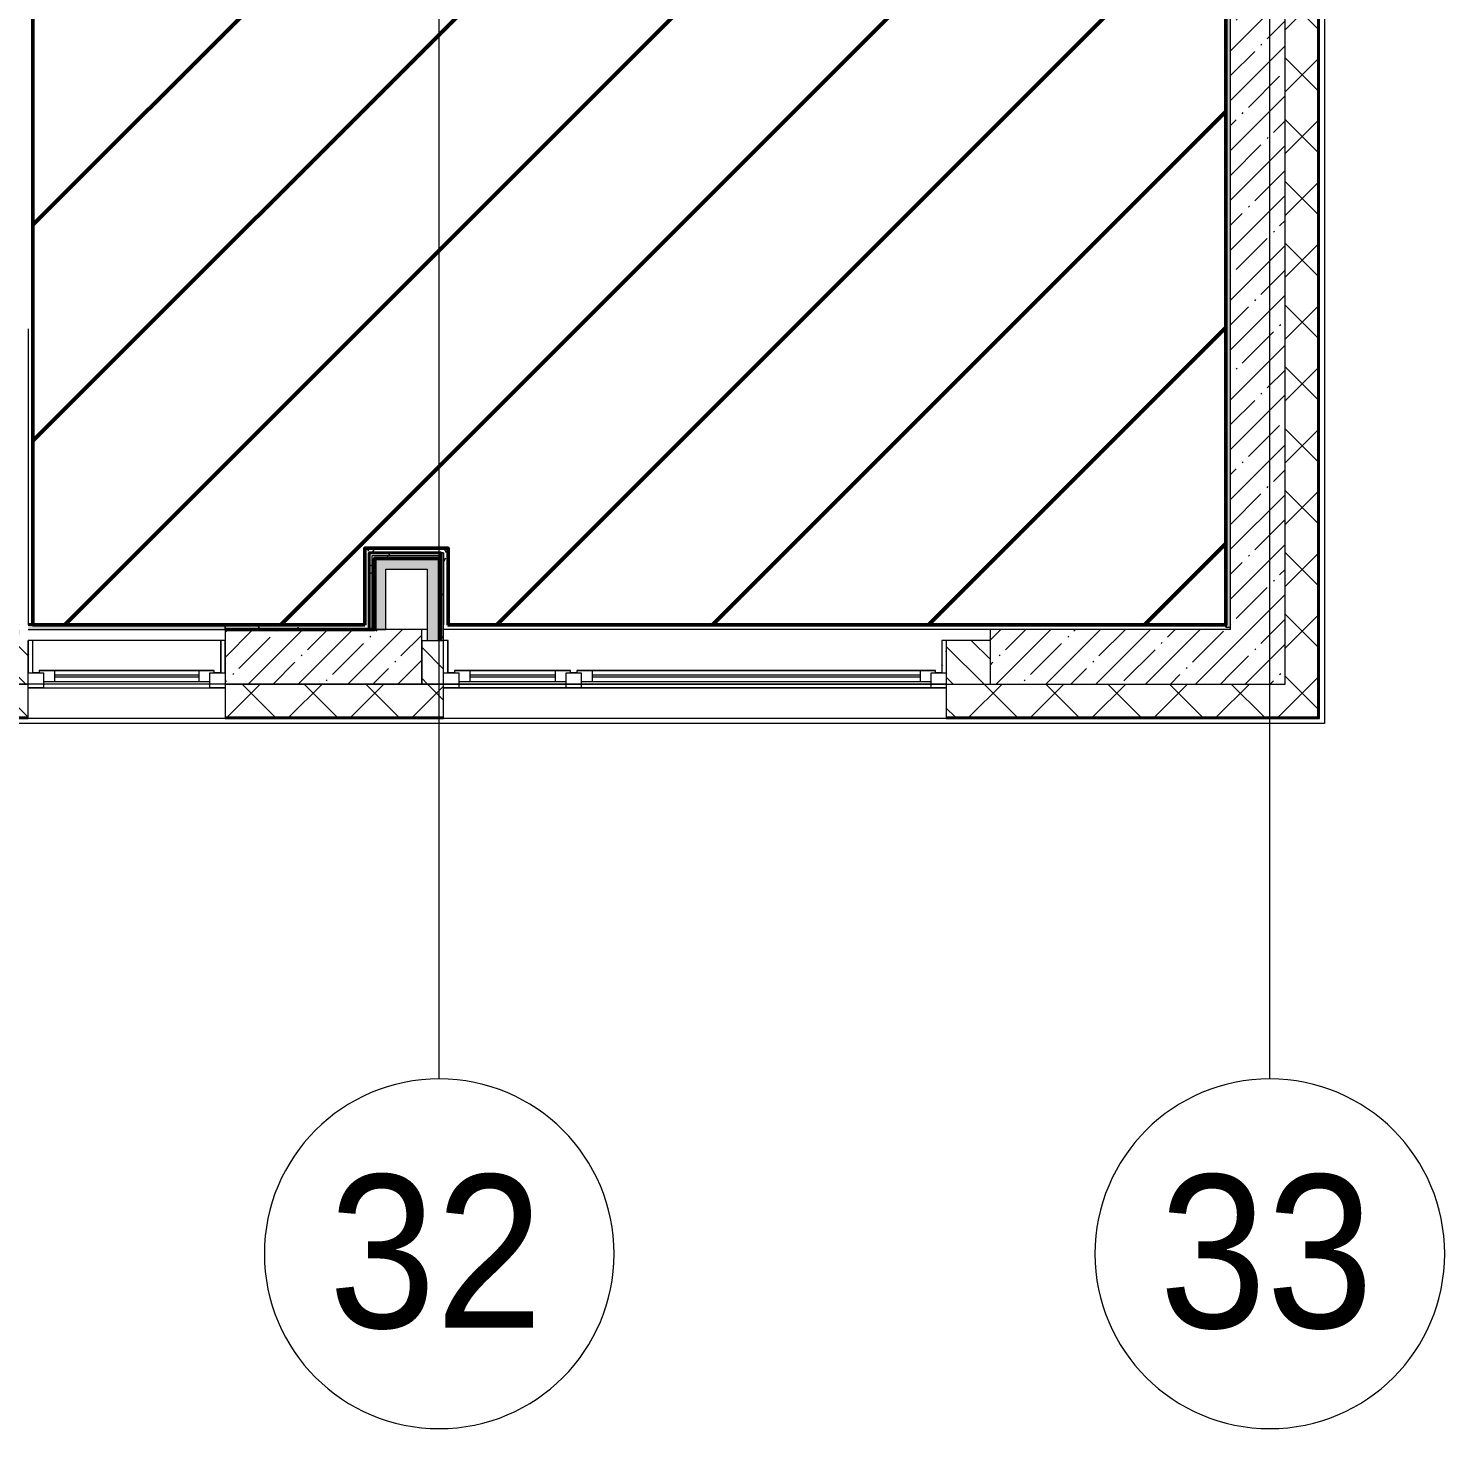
# Model space of a CAD drawing. Header units: millimetres. Extents: x -213547 to 415037, y -3642 to 106956.
# Drawn here: x 119395 to 125875, y -3642 to 2764 of the extents above; entities that cross this region are included whole.
import ezdxf

# ---------------------------------------------------------------- set-up
doc = ezdxf.new("R2010")
doc.units = ezdxf.units.MM
for name, color, linetype, lineweight in [('1)CF2', 3, 'Continuous', 30), ('10)FK4', 3, 'Continuous', 50), ('5.5) Перег WD5', 3, 'Continuous', 40), ('965 СКБ CF2', 5, 'Continuous', 50), ('A-FLOR', 7, 'Continuous', 9), ('A-GLAZ', 7, 'Continuous', 9), ('A-GLAZ-1', 7, 'Continuous', 5), ('A-WALL', 7, 'Continuous', 5), ('I-WALL', 7, 'Continuous', 5), ('S-COLS', 7, 'Continuous', 9), ('S-COLS-1', 7, 'Continuous', 5), ('Оси', 7, 'Continuous', 9), ('Оси-1', 7, 'Continuous', 20)]:
    doc.layers.add(name, color=color, linetype=linetype, lineweight=lineweight)
doc.layers.add('A-WALL-1', color=9, linetype='Continuous', lineweight=5, true_color=0x808080)
doc.layers.add('A-WALL-FNSH-1', color=9, linetype='Continuous', lineweight=5, true_color=0x808080)
doc.styles.add('Arial', font='arial.ttf', dxfattribs={"width": 0.9, "height": 700})
pattern_1 = [(45, (64.7, -136.06), (-141.42136, 141.42136), []), (135, (64.7, -136.06), (-141.42136, -141.42136), [])]
pattern_2 = [(45, (64.7, -136.06), (-114.04925, 114.04925), []), (45, (178.75, -136.06), (-114.04925, 114.04925), [201.612, -40.322, 6.706, -33.617])]
pattern_3 = [(0, (64.7, -136.06), (243.84, 60.96), [20.117, -162.763, 20.117, -162.763, -975.36]), (0, (64.7, -136.06), (243.84, 60.96), [-365.76, 20.117, -345.643, 20.117, -162.763, -426.72]), (0, (64.7, -136.06), (243.84, 60.96), [-914.4, 20.117, -101.803, 20.117, -284.683]), (120, (156.14, -105.58), (-174.71291, 180.691634), [20.117, -162.763, 20.117, -162.763, -975.36]), (120, (156.14, -105.58), (-174.71291, 180.691634), [-365.76, 20.117, -345.643, 20.117, -162.763, -426.72]), (120, (156.14, -105.58), (-174.71291, 180.691634), [-914.4, 20.117, -101.803, 20.117, -284.683]), (240, (186.62, 16.34), (-69.12709, -241.651634), [20.117, -162.763, 20.117, -162.763, -975.36]), (240, (186.62, 16.34), (-69.12709, -241.651634), [-365.76, 20.117, -345.643, 20.117, -162.763, -426.72]), (240, (186.62, 16.34), (-69.12709, -241.651634), [-914.4, 20.117, -101.803, 20.117, -284.683])]
pattern_4 = [(45, (64.7, -136.06), (-212.132, 212.132), []), (135, (64.7, -136.06), (-212.132, -212.132), [])]

# ---------------------------------------------------------------- blocks, each defined once
blk = doc.blocks.new('120_Окно_СКБ_2Ст_Фрамуга сверху - 120_Окно_СКБ_2Ст_2300х2500_h_ ДОО-19727959-Объем проектирования 1 этажа')
at = {"layer": 'A-GLAZ'}
for p, q in [((-1150, -127), (-1150, -57)), ((-1150, -57), (-1080, -57)), ((-1080, -57), (-1080, -127)), ((520, -127), (520, -57)), ((520, -57), (590, -57)), ((590, -57), (590, -127)), ((1080, -127), (1080, -57)), ((1080, -57), (1150, -57)), ((1150, -57), (1150, -127)), ((-1080, -127), (-1150, -127)), ((-1080, -127), (-1100, -127)), ((-1100, -127), (-1100, -137)), ((520, -87), (-1080, -87)), ((-1080, -87), (-1080, -127)), ((-1030, -137), (-1030, -87)), ((470, -137), (470, -87)), ((520, -127), (520, -87)), ((590, -127), (520, -127)), ((540, -127), (520, -127)), ((540, -137), (540, -127)), ((590, -127), (570, -127)), ((570, -127), (570, -137)), ((1080, -87), (590, -87)), ((590, -87), (590, -127)), ((640, -137), (640, -87)), ((1030, -137), (1030, -87)), ((1080, -127), (1080, -87)), ((1150, -127), (1080, -127)), ((1100, -127), (1080, -127)), ((1100, -137), (1100, -127)), ((-1100, -137), (540, -137)), ((540, -137), (-1100, -137)), ((570, -137), (1100, -137)), ((1100, -137), (570, -137))]:
    blk.add_line(p, q, dxfattribs=at)
at = {"layer": 'A-GLAZ-1'}
for p, q in [((1150, -57), (-1150, -57)), ((-1080, -57), (1080, -57)), ((-1130, -127), (-1100, -127)), ((-1030, -107), (470, -107)), ((470, -117), (-1030, -117)), ((540, -127), (570, -127)), ((540, -127), (570, -127)), ((640, -107), (1030, -107)), ((1030, -117), (640, -117)), ((1100, -127), (1130, -127))]:
    blk.add_line(p, q, dxfattribs=at)
blk = doc.blocks.new('120_Окно_СКБ_1Ст - 120_Окно_СКБ_1Ст 900х2500_h_ с форточкой-V71-Объем проектирования 1 этажа')
at = {"layer": 'A-GLAZ'}
for p, q in [((-450, -127), (-450, -57)), ((-450, -57), (-380, -57)), ((-380, -57), (-380, -127)), ((380, -127), (380, -57)), ((380, -57), (450, -57)), ((450, -57), (450, -127)), ((-380, -127), (-450, -127)), ((-380, -127), (-400, -127)), ((-400, -127), (-400, -137)), ((380, -87), (-380, -87)), ((-380, -87), (-380, -127)), ((-330, -137), (-330, -87)), ((330, -137), (330, -87)), ((380, -127), (380, -87)), ((450, -127), (380, -127)), ((400, -127), (380, -127)), ((400, -137), (400, -127)), ((-400, -137), (400, -137)), ((400, -137), (-400, -137))]:
    blk.add_line(p, q, dxfattribs=at)
at = {"layer": 'A-GLAZ-1'}
for p, q in [((450, -57), (-450, -57)), ((-430, -127), (-400, -127)), ((-330, -107), (330, -107)), ((330, -117), (-330, -117)), ((400, -127), (430, -127))]:
    blk.add_line(p, q, dxfattribs=at)
blk = doc.blocks.new('Ось сетки - D8-29747960-Объем проектирования 1 этажа')
at = {"layer": 'Оси-1'}
for start, end in [(360, 180), (180, 360)]:
    blk.add_arc((0, 0), 4, start, end, dxfattribs=at)

msp = doc.modelspace()

# ---------------------------------------------------------------- hatches: boundary and pattern name
at = {"layer": '1)CF2'}
h = msp.add_hatch(dxfattribs=at)
h.set_pattern_fill('ANSI31', color=256, scale=220)
h.paths.add_polyline_path([(124873.7, 9822.9), (124473.7, 9822.9), (124473.7, 10222.9), (119415.7, 10222.9), (119415.7, 34.9), (120934.7, 34.9), (120934.7, 384.9), (121315.7, 384.9), (121315.7, 34.9), (124873.7, 34.9)])
at = {"layer": '965 СКБ CF2'}
h = msp.add_hatch(dxfattribs=at)
h.set_pattern_fill('ANSI31', color=256, scale=220)
h.paths.add_polyline_path([(124873.7, 9822.9), (124473.7, 9822.9), (124473.7, 10222.9), (119415.7, 10222.9), (119415.7, 34.9), (120934.7, 34.9), (120934.7, 384.9), (121315.7, 384.9), (121315.7, 34.9), (124873.7, 34.9)])
at = {"layer": 'A-WALL'}
h = msp.add_hatch(dxfattribs=at)
h.set_pattern_fill('FP_24', color=256, style=0, pattern_type=2)
h.set_pattern_definition(pattern_1)
h.paths.add_polyline_path([(125294.7, -386.1), (125294.7, 7564), (125144.7, 7564), (125144.7, -386.1), (125288.9, -386.1)])
h.paths.add_polyline_path([(125293.1, 8764), (125294.7, 8764), (125294.7, 10683.9), (125144.7, 10683.9), (125144.7, 8764)])
h.paths.add_polyline_path([(125294.7, 12983.9), (125294.7, 13533.9), (125144.7, 13533.9), (125144.7, 12983.9)])
h.paths.add_polyline_path([(125144.7, 15083.9), (125294.7, 15083.9), (125294.7, 21413.9), (125144.7, 21413.9), (125144.7, 16816.4)])
h = msp.add_hatch(dxfattribs=at)
h.set_pattern_fill('FP_2', color=256, style=0, pattern_type=2)
h.set_pattern_definition([(135, (64.7, -136.06), (-70.71068, -70.71068), [])])
h.paths.add_polyline_path([(110794.7, -236.1), (111694.7, -236.1), (111694.7, -36.1), (110794.7, -36.1), (110794.7, -191.1)])
h.paths.add_polyline_path([(119394.7, -236.1), (119394.7, -36.1), (118894.7, -36.1), (118894.7, -236.1)])
h.paths.add_polyline_path([(117094.7, -236.1), (117094.7, -36.1), (116044.7, -36.1), (116044.7, -236.1)])
h.paths.add_polyline_path([(113494.7, -236.1), (113744.7, -236.1), (113744.7, -36.1), (113494.7, -36.1), (113494.7, -143.3)])
h.paths.add_polyline_path([(91994.7, -236.1), (92794.7, -236.1), (92794.7, -36.1), (91994.7, -36.1), (91994.7, -204.5)])
h.paths.add_polyline_path([(94594.7, -236.1), (94844.7, -236.1), (94844.7, -36.1), (94594.7, -36.1), (94594.7, -143.3)])
h.paths.add_polyline_path([(97169.7, -236.1), (98169.7, -236.1), (98169.7, -36.1), (97169.7, -36.1), (97169.7, -143.3)])
h.paths.add_polyline_path([(123794.7, -236.1), (123794.7, -36.1), (123594.7, -36.1), (123594.7, -236.1)])
h.paths.add_polyline_path([(109719.7, -236.1), (109894.7, -236.1), (109894.7, -36.1), (109544.7, -36.1), (109544.7, -236.1), (109634.7, -236.1)])
h.paths.add_polyline_path([(121194.7, -236.1), (121294.7, -236.1), (121294.7, -36.1), (121194.7, -36.1), (121194.7, -147)])
h.paths.add_polyline_path([(100894.7, -236.1), (101794.7, -236.1), (101794.7, -36.1), (100894.7, -36.1), (100894.7, -143.3)])
h.paths.add_polyline_path([(102694.7, -236.1), (102944.7, -236.1), (102944.7, -36.1), (102694.7, -36.1), (102694.7, -143.3)])
h.paths.add_polyline_path([(105244.7, -236.1), (106294.7, -236.1), (106294.7, -36.1), (105244.7, -36.1), (105244.7, -163.9)])
h = msp.add_hatch(dxfattribs=at)
h.set_pattern_fill('FP_24', color=256, style=0, pattern_type=2)
h.set_pattern_definition(pattern_1)
h.paths.add_polyline_path([(89274.7, -386.1), (91094.7, -386.1), (91094.7, -236.1), (89274.7, -236.1)])
h.paths.add_polyline_path([(123594.7, -386.1), (125144.7, -386.1), (125144.7, -236.1), (123594.7, -236.1), (123594.7, -254.1)])
h.paths.add_polyline_path([(121194.7, -386.1), (121294.7, -386.1), (121294.7, -236.1), (120294.7, -236.1), (120294.7, -386.1)])
h.paths.add_polyline_path([(116044.7, -386.1), (117094.7, -386.1), (117094.7, -236.1), (116044.7, -236.1)])
h.paths.add_polyline_path([(117994.7, -386.1), (119394.7, -386.1), (119394.7, -236.1), (117994.7, -236.1)])
h.paths.add_polyline_path([(113744.7, -386.1), (113744.7, -236.1), (112594.7, -236.1), (112594.7, -386.1), (113494.7, -386.1)])
h.paths.add_polyline_path([(109544.7, -386.1), (109894.7, -386.1), (109894.7, -236.1), (109544.7, -236.1)])
h.paths.add_polyline_path([(110794.7, -386.1), (111694.7, -386.1), (111694.7, -236.1), (110794.7, -236.1)])
h.paths.add_polyline_path([(107194.7, -386.1), (108094.7, -386.1), (108094.7, -236.1), (107194.7, -236.1)])
h.paths.add_polyline_path([(105244.7, -386.1), (106294.7, -386.1), (106294.7, -236.1), (105244.7, -236.1)])
h.paths.add_polyline_path([(100894.7, -386.1), (102944.7, -386.1), (102944.7, -236.1), (100894.7, -236.1), (100894.7, -346.6)])
h.paths.add_polyline_path([(99094.7, -386.1), (99994.7, -386.1), (99994.7, -236.1), (99094.7, -236.1), (99094.7, -329.3)])
h.paths.add_polyline_path([(97144.7, -386.1), (98194.7, -386.1), (98194.7, -236.1), (97144.7, -236.1), (97144.7, -310.5)])
h.paths.add_polyline_path([(94642.8, -386.1), (94844.7, -386.1), (94844.7, -236.1), (93694.7, -236.1), (93694.7, -386.1)])
h.paths.add_polyline_path([(92794.7, -386.1), (92794.7, -236.1), (91994.7, -236.1), (91994.7, -386.1), (92579.8, -386.1)])
at = {"layer": 'I-WALL'}
h = msp.add_hatch(dxfattribs=at)
h.set_pattern_fill('FP_191', color=256, style=0, pattern_type=2)
h.set_pattern_definition(pattern_3)
h.paths.add_polyline_path([(124894.7, 23.9), (124894.7, 7564), (124874.7, 7564), (124874.7, 23.9), (124893.5, 23.9)])
h.paths.add_polyline_path([(124876.6, 9825.8), (124894.7, 9833.4), (124892.6, 9841.8)])
h = msp.add_hatch(dxfattribs=at)
h.set_pattern_fill('FP_1', color=256, style=0, pattern_type=2)
h.set_pattern_definition(pattern_2)
h.paths.add_polyline_path([(125144.7, -236.1), (125144.7, 7564), (125092.7, 7564), (125092.7, 7584), (124894.7, 7584), (124894.7, -236.1)])
h = msp.add_hatch(dxfattribs=at)
h.set_pattern_fill('FP_191', color=256, style=0, pattern_type=2)
h.set_pattern_definition(pattern_3)
h.paths.add_polyline_path([(120954.7, 33.9), (120954.7, 383.9), (120934.7, 383.9), (120934.7, 33.9), (120946.9, 33.9)])
h = msp.add_hatch(dxfattribs=at)
h.set_pattern_fill('FP_191', color=256, style=0, pattern_type=2)
h.set_pattern_definition(pattern_3)
h.paths.add_polyline_path([(120954.7, 363.9), (121314.7, 363.9), (121314.7, 383.9), (120954.7, 383.9)])
h = msp.add_hatch(dxfattribs=at)
h.set_pattern_fill('FP_192', color=256, style=0, pattern_type=2)
h.set_pattern_definition(pattern_4)
h.paths.add_polyline_path([(121219.7, 351.4), (121282.2, 351.4), (121281.8, 363.9), (120954.7, 363.9), (120954.7, 351.4), (121204.8, 351.4)])
h = msp.add_hatch(dxfattribs=at)
h.set_pattern_fill('FP_192', color=256, style=0, pattern_type=2)
h.set_pattern_definition(pattern_4)
h.paths.add_polyline_path([(120967.2, 13.9), (120967.2, 351.4), (120954.7, 351.4), (120954.7, 13.9)])
h = msp.add_hatch(dxfattribs=at)
h.set_pattern_fill('FP_192', color=256, style=0, pattern_type=2)
h.set_pattern_definition(pattern_4)
h.paths.add_polyline_path([(121219.7, 338.9), (121269.7, 338.9), (121269.3, 351.4), (120967.2, 351.4), (120967.2, 338.9), (121204.8, 338.9)])
h = msp.add_hatch(dxfattribs=at)
h.set_pattern_fill('FP_192', color=256, style=0, pattern_type=2)
h.set_pattern_definition(pattern_4)
h.paths.add_polyline_path([(120979.7, 13.9), (120979.7, 338.9), (120967.2, 338.3), (120967.2, 13.9)])
for points in [[(121219.7, 288.9), (121219.7, 338.9), (120979.7, 338.9), (120979.7, 288.9), (121204.8, 288.9)], [(121219.7, -36.1), (121269.7, -36.1), (121269.7, 338.9), (121219.7, 338.9), (121219.7, -6.8)], [(120979.7, 13.9), (121029.7, 13.9), (121029.7, 288.9), (120979.7, 288.9), (120979.7, 121.7)]]:
    msp.add_hatch(color=256, dxfattribs=at).paths.add_polyline_path(points)
h = msp.add_hatch(dxfattribs=at)
h.set_pattern_fill('FP_192', color=256, style=0, pattern_type=2)
h.set_pattern_definition(pattern_4)
h.paths.add_polyline_path([(121269.7, -36.1), (121282.2, -36.1), (121282.2, 351.4), (121269.7, 351.4), (121269.7, -7.4)])
h = msp.add_hatch(dxfattribs=at)
h.set_pattern_fill('FP_192', color=256, style=0, pattern_type=2)
h.set_pattern_definition(pattern_4)
h.paths.add_polyline_path([(121294.7, -36.1), (121294.7, 363.9), (121282.2, 363.9), (121282.2, -36.1)])
h = msp.add_hatch(dxfattribs=at)
h.set_pattern_fill('FP_191', color=256, style=0, pattern_type=2)
h.set_pattern_definition(pattern_3)
h.paths.add_polyline_path([(121294.7, 34.9), (121314.7, 34.9), (121314.7, 363.9), (121294.7, 363.9), (121294.7, 121.7)])
h = msp.add_hatch(color=256, dxfattribs=at)
h.paths.add_polyline_path([(118894.7, -11.1), (119354.7, -11.1), (119354.7, 13.9), (118894.7, 13.9)])
h.paths.add_polyline_path([(119915.3, 13.9), (120294.7, 13.9), (120294.7, 38.9), (119394.7, 38.9), (119394.7, 13.9), (119414.7, 13.9)])
h.paths.add_polyline_path([(119354.7, 33.9), (119354.7, 38.9), (118894.7, 38.9), (118894.7, 33.9), (119354.6, 33.9)])
h = msp.add_hatch(dxfattribs=at)
h.set_pattern_fill('FP_191', color=256, style=0, pattern_type=2)
h.set_pattern_definition(pattern_3)
h.paths.add_polyline_path([(120954.7, 13.9), (120954.7, 33.9), (120294.7, 33.9), (120294.7, 13.9), (120946.9, 13.9)])
h = msp.add_hatch(dxfattribs=at)
h.set_pattern_fill('FP_1', color=256, style=0, pattern_type=2)
h.set_pattern_definition(pattern_2)
h.paths.add_polyline_path([(124894.7, -236.1), (124894.7, 13.9), (123794.7, 13.9), (123794.7, -236.1)])
h = msp.add_hatch(dxfattribs=at)
h.set_pattern_fill('FP_191', color=256, style=0, pattern_type=2)
h.set_pattern_definition(pattern_3)
h.paths.add_polyline_path([(119394.7, -184.1), (119414.7, -184.1), (119414.7, -36.1), (119394.7, -36.1), (119394.7, -143.3)])
h = msp.add_hatch(dxfattribs=at)
h.set_pattern_fill('FP_191', color=256, style=0, pattern_type=2)
h.set_pattern_definition(pattern_3)
h.paths.add_polyline_path([(123594.7, -184.1), (123594.7, -36.1), (123574.7, -36.1), (123574.7, -184.1)])
at = {"layer": 'S-COLS-1'}
h = msp.add_hatch(dxfattribs=at)
h.set_pattern_fill('FP_1', color=256, style=0, pattern_type=2)
h.set_pattern_definition(pattern_2)
h.paths.add_polyline_path([(121194.7, -236.1), (121194.7, 13.9), (120294.7, 13.9), (120294.7, -236.1)])

# ---------------------------------------------------------------- linework, layer by layer
at = {"layer": '10)FK4'}
for points in [[(120933.9, 34.9), (119414.9, 34.9), (119414.9, 10222.9), (124473.9, 10222.9)], [(120934.7, 34.9), (119415.7, 34.9), (119415.7, 10222.9), (124474.7, 10222.9)], [(124872.9, 9823.9), (124872.9, 34.9), (121313.9, 34.9)], [(124873.7, 9823.9), (124873.7, 34.9), (121314.7, 34.9)], [(120293.7, 13.9), (120978.7, 13.9), (120978.7, 338.9), (121273.7, 338.9)], [(120294.7, 13.9), (120979.7, 13.9), (120979.7, 338.9), (121274.7, 338.9)], [(121313.9, 33.9), (121314.9, 33.9), (121314.9, 384.9), (120933.9, 384.9), (120933.9, 33.9)], [(121314.7, 33.9), (121315.7, 33.9), (121315.7, 384.9), (120934.7, 384.9), (120934.7, 33.9)]]:
    msp.add_lwpolyline(points, dxfattribs=at)
at = {"layer": '5.5) Перег WD5'}
msp.add_lwpolyline([(121282.2, -36.1), (121282.2, 363.9), (120954.7, 363.9), (120954.7, 13.9)], dxfattribs=at)
at = {"layer": 'A-FLOR'}
for p, q in [((124874.7, 7585), (124874.7, 33.9)), ((119414.7, 38.9), (119414.7, 1388.9)), ((121314.7, 383.9), (120934.7, 383.9)), ((120934.7, 383.9), (120934.7, 33.9)), ((121314.7, 34.9), (121314.7, 383.9)), ((120934.7, 33.9), (120294.7, 33.9)), ((121219.7, 13.9), (121029.7, 13.9)), ((124894.7, 13.9), (121294.7, 13.9)), ((124874.7, 33.9), (121314.7, 33.9))]:
    msp.add_line(p, q, dxfattribs=at)
at = {"layer": 'A-WALL'}
for p, q in [((125324.7, 11585.9), (125324.7, -416.1)), ((124894.7, 13.9), (124894.7, 7584)), ((125294.7, -386.1), (125294.7, 7564)), ((125297.7, -389.1), (125297.7, 7564)), ((120967.2, 351.4), (121282.2, 351.4)), ((120967.2, 13.9), (120967.2, 351.4)), ((120979.7, 338.9), (121269.7, 338.9)), ((120979.7, 13.9), (120979.7, 338.9)), ((121269.7, 338.9), (121269.7, -36.1)), ((121282.2, 351.4), (121282.2, -36.1)), ((123794.7, 13.9), (123794.7, -236.1)), ((121194.7, -36.1), (121194.7, -236.1)), ((118894.7, -236.1), (119394.7, -236.1)), ((121194.7, -236.1), (121294.7, -236.1)), ((121294.7, -236.1), (123594.7, -236.1)), ((123594.7, -236.1), (124894.7, -236.1)), ((117994.7, -386.1), (119394.7, -386.1)), ((120294.7, -386.1), (121294.7, -386.1)), ((123594.7, -386.1), (125294.7, -386.1)), ((125324.7, -416.1), (109544.7, -416.1)), ((117994.7, -389.1), (119394.7, -389.1)), ((120294.7, -394.1), (119394.7, -394.1)), ((120294.7, -389.1), (121294.7, -389.1)), ((123594.7, -394.1), (121294.7, -394.1)), ((123594.7, -389.1), (125297.7, -389.1))]:
    msp.add_line(p, q, dxfattribs=at)
at = {"layer": 'A-WALL-1'}
for p, q in [((125144.7, -236.1), (125144.7, 7564)), ((121294.7, 363.9), (120954.7, 363.9)), ((120954.7, 363.9), (120954.7, 13.9)), ((120954.7, 13.9), (120954.7, 363.9)), ((120954.7, 363.9), (121294.7, 363.9)), ((121294.7, -386.1), (121294.7, 363.9)), ((121294.7, 363.9), (121294.7, 34.9)), ((121029.7, 288.9), (121219.7, 288.9)), ((121029.7, 13.9), (121029.7, 288.9)), ((121219.7, 288.9), (121219.7, -36.1)), ((120294.7, 38.9), (119394.7, 38.9)), ((119394.7, 13.9), (120294.7, 13.9)), ((120294.7, 13.9), (120294.7, 38.9)), ((120294.7, 33.9), (120294.7, 13.9)), ((120294.7, 13.9), (120954.7, 13.9)), ((120954.7, 13.9), (121029.7, 13.9)), ((121314.7, 33.9), (121314.7, 34.9)), ((124894.7, 13.9), (123794.7, 13.9)), ((124874.7, 33.9), (124874.7, 23.9)), ((124874.7, 23.9), (124894.7, 23.9)), ((119394.7, -386.1), (119394.7, -36.1)), ((119394.7, -36.1), (119394.7, -184.1)), ((119414.7, -36.1), (119394.7, -36.1)), ((119414.7, -184.1), (119414.7, -36.1)), ((120274.7, -36.1), (120274.7, -184.1)), ((120294.7, -36.1), (120274.7, -36.1)), ((120294.7, -184.1), (120294.7, -36.1)), ((121194.7, -36.1), (121294.7, -36.1)), ((121314.7, -36.1), (121294.7, -36.1)), ((121314.7, -184.1), (121314.7, -36.1)), ((123574.7, -36.1), (123574.7, -184.1)), ((123594.7, -36.1), (123574.7, -36.1)), ((123794.7, -36.1), (123594.7, -36.1)), ((123594.7, -36.1), (123594.7, -386.1)), ((119394.7, -184.1), (119414.7, -184.1)), ((120274.7, -184.1), (120294.7, -184.1)), ((121294.7, -184.1), (121314.7, -184.1)), ((123574.7, -184.1), (123594.7, -184.1)), ((121294.7, -236.1), (117094.7, -236.1)), ((120294.7, -236.1), (120294.7, -386.1)), ((123594.7, -236.1), (125144.7, -236.1))]:
    msp.add_line(p, q, dxfattribs=at)
at = {"layer": 'A-WALL-FNSH-1'}
for p, q in [((125302.7, -394.1), (125302.7, 7564)), ((124874.7, 2738.1), (124873.7, 2738.1)), ((124873.7, 2738.1), (124873.7, 2737)), ((124873.7, 2737), (124874.7, 2737)), ((124874.7, 2636.7), (124873.7, 2636.7)), ((124873.7, 2636.7), (124873.7, 2635.6)), ((124873.7, 2635.6), (124874.7, 2635.6)), ((124874.7, 1787.3), (124873.7, 1787.3)), ((124873.7, 1714), (124873.7, 1312.9)), ((119395.7, 34.9), (119395.7, 1388.9)), ((124873.7, 1246.6), (124874.7, 1246.6)), ((124874.7, 463.2), (124873.7, 463.2)), ((124873.7, 463.2), (124873.7, 205.9)), ((120933.7, 384.9), (120933.7, 34.9)), ((121315.7, 384.9), (120933.7, 384.9)), ((121315.7, 34.9), (121315.7, 384.9)), ((124874.7, 230.2), (124873.7, 230.2)), ((124873.7, 220.2), (124874.7, 220.2)), ((124873.7, 205.9), (124874.7, 205.9)), ((124874.7, 195.9), (124873.7, 195.9)), ((124873.7, 195.9), (124873.7, 117.5)), ((124873.7, 117.5), (124874.7, 117.5)), ((119394.7, 33.9), (120294.7, 33.9)), ((120933.7, 34.9), (119395.7, 34.9)), ((124873.7, 34.9), (121315.7, 34.9)), ((119415.7, -36.1), (119414.7, -36.1)), ((119415.7, -184.1), (119415.7, -36.1)), ((120273.7, -36.1), (120273.7, -184.1)), ((120274.7, -36.1), (120273.7, -36.1)), ((121315.7, -36.1), (121314.7, -36.1)), ((121315.7, -184.1), (121315.7, -36.1)), ((123573.7, -36.1), (123573.7, -184.1)), ((123574.7, -36.1), (123573.7, -36.1)), ((119414.7, -184.1), (119415.7, -184.1)), ((120273.7, -184.1), (120274.7, -184.1)), ((121314.7, -184.1), (121315.7, -184.1)), ((123573.7, -184.1), (123574.7, -184.1)), ((119394.7, -394.1), (119394.7, -386.1)), ((120294.7, -386.1), (120294.7, -394.1)), ((121294.7, -394.1), (121294.7, -386.1)), ((123594.7, -386.1), (123594.7, -394.1)), ((117994.7, -394.1), (119394.7, -394.1)), ((120294.7, -394.1), (121294.7, -394.1)), ((123594.7, -394.1), (125302.7, -394.1))]:
    msp.add_line(p, q, dxfattribs=at)
at = {"layer": 'I-WALL'}
for p, q in [((124873.7, 2737.5), (124874.7, 2737.5)), ((124873.7, 2636.1), (124874.7, 2636.1)), ((124873.7, 2177.2), (124874.7, 2177.2)), ((124873.7, 1714), (124873.7, 2177.2)), ((124873.7, 1902.8), (124874.7, 1902.8)), ((124873.7, 1892.1), (124874.7, 1892.1)), ((124873.7, 1763.4), (124874.7, 1763.4)), ((124874.7, 1516.2), (124873.7, 1516.2)), ((124873.7, 856.7), (124873.7, 1312.9)), ((124873.7, 1263.4), (124874.7, 1263.4)), ((124873.7, 1206.3), (124874.7, 1206.3)), ((124873.7, 1122.8), (124874.7, 1122.8)), ((124873.7, 856.7), (124874.7, 856.7)), ((124873.7, 853.1), (124874.7, 853.1)), ((124873.7, 463.2), (124873.7, 853.1)), ((124873.7, 23.9), (124873.7, 117.5)), ((124873.7, 23.9), (124874.7, 23.9)), ((120274.7, -36.1), (119414.7, -36.1)), ((120294.7, -236.1), (119394.7, -236.1)), ((123594.7, -236.1), (121294.7, -236.1))]:
    msp.add_line(p, q, dxfattribs=at)
for points, knots in [([(124873.7, 1892.1), (124873.7, 1719.8), (124873.7, 1679.4), (124873.7, 1472.1), (124873.7, 1206.3), (124873.7, 1206.3)], [-5.726484, -5.726484, -5.726484, -5.726484, -4.17647, -2.110488, 0, 0, 0, 0]), ([(124873.7, 1206.3), (124873.7, 1206.3), (124873.7, 1472.1), (124873.7, 1679.4), (124873.7, 1719.8), (124873.7, 1892.1)], [0, 0, 0, 0, 2.110488, 4.17647, 5.726484, 5.726484, 5.726484, 5.726484]), ([(124873.7, 230.2), (124873.7, 222.9), (124873.7, 214.7), (124873.7, 207), (124873.7, 205.9)], [1.1427281, 1.1427281, 1.1427281, 1.1427281, 1.25295, 1.272376, 1.272376, 1.272376, 1.272376]), ([(124873.7, 195.9), (124873.7, 197), (124873.7, 204.7), (124873.7, 212.9), (124873.7, 220.2)], [-1.272376, -1.272376, -1.272376, -1.272376, -1.25295, -1.1427281, -1.1427281, -1.1427281, -1.1427281])]:
    msp.add_open_spline(points, degree=3, knots=knots, dxfattribs=at)
at = {"layer": 'S-COLS'}
msp.add_line((121194.7, -236.1), (121194.7, -36.1), dxfattribs=at)
at = {"layer": 'S-COLS-1'}
for p, q in [((121194.7, 13.9), (120294.7, 13.9)), ((120294.7, 13.9), (120294.7, -236.1)), ((121194.7, -36.1), (121194.7, 13.9)), ((120294.7, -236.1), (121194.7, -236.1))]:
    msp.add_line(p, q, dxfattribs=at)
at = {"layer": 'Оси'}
for points in [[(121274.7, -2042.3), (121274.7, 2957.7), (121274.7, 16779), (121274.7, 21779)], [(125074.7, -2042.3), (125074.7, 2957.7), (125074.7, 16779), (125074.7, 21779)]]:
    msp.add_lwpolyline(points, dxfattribs=at)

# ---------------------------------------------------------------- block references
at = {"layer": 'A-GLAZ', "color": 3, "rotation": 180}
for name, p in [('120_Окно_СКБ_1Ст - 120_Окно_СКБ_1Ст 900х2500_h_ с форточкой-V71-Объем проектирования 1 этажа', (119844.7, -311.1)), ('120_Окно_СКБ_2Ст_Фрамуга сверху - 120_Окно_СКБ_2Ст_2300х2500_h_ ДОО-19727959-Объем проектирования 1 этажа', (122444.7, -311.1))]:
    msp.add_blockref(name, p, dxfattribs=at)
at = {"layer": 'Оси-1', "xscale": 199.9999999999999, "yscale": 199.9999999999999, "zscale": 199.9999999999999}
for p in [(121274.7, -2842.3), (125074.7, -2842.3)]:
    msp.add_blockref('Ось сетки - D8-29747960-Объем проектирования 1 этажа', p, dxfattribs=at)

# ---------------------------------------------------------------- texts
at = {"layer": 'Оси', "char_height": 700, "width": 1212.151, "attachment_point": 1, "style": 'Arial'}
for s, insert in [('32', (120769.5, -2481)), ('33', (124569.5, -2481))]:
    msp.add_mtext(s, dxfattribs=dict(at, insert=insert))

doc.saveas('drawing.dxf')
